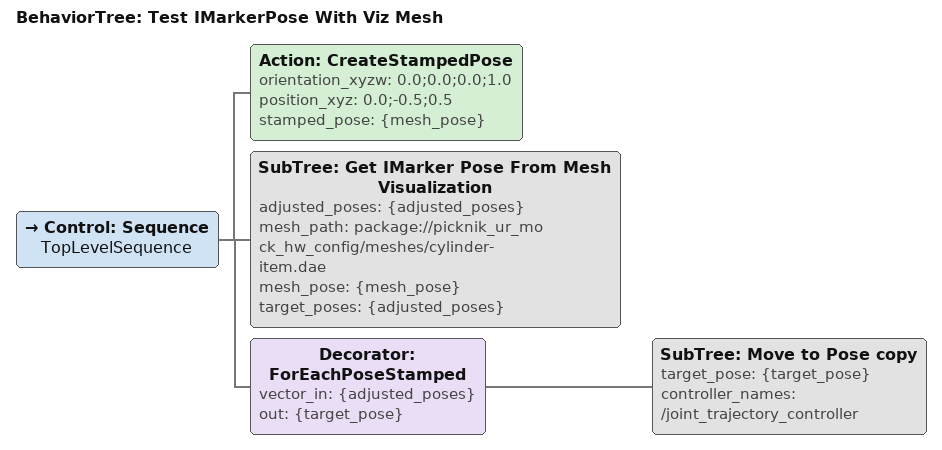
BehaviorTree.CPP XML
<?xml version='1.0' encoding='UTF-8'?>
<root BTCPP_format="4" main_tree_to_execute="Test IMarkerPose With Viz Mesh">
  <BehaviorTree ID="Test IMarkerPose With Viz Mesh" _description="">
    <Control ID="Sequence" name="TopLevelSequence">
      <Action ID="CreateStampedPose" orientation_xyzw="0.0;0.0;0.0;1.0" position_xyz="0.0;-0.5;0.5" stamped_pose="{mesh_pose}"/>
      <SubTree ID="Get IMarker Pose From Mesh Visualization" adjusted_poses="{adjusted_poses}" mesh_path="package://picknik_ur_mock_hw_config/meshes/cylinder-item.dae" mesh_pose="{mesh_pose}" target_poses="{adjusted_poses}"/>
      <Decorator ID="ForEachPoseStamped" vector_in="{adjusted_poses}" out="{target_pose}">
        <SubTree ID="Move to Pose copy" target_pose="{target_pose}" controller_names="/joint_trajectory_controller"/>
      </Decorator>
    </Control>
  </BehaviorTree>
</root>
